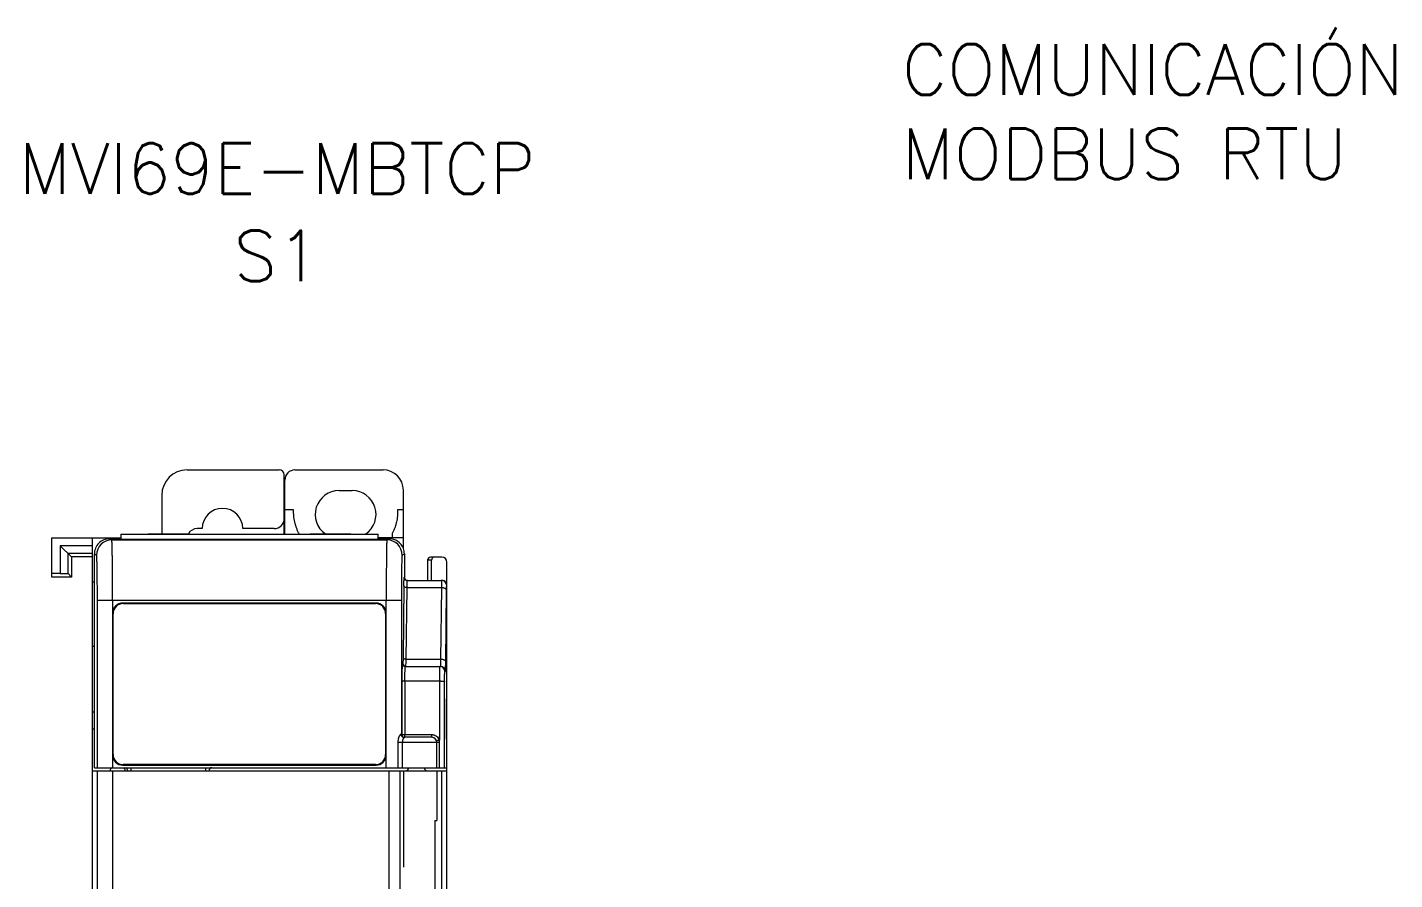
# Model space of a CAD drawing. Extents: x 1922 to 2807, y 4180 to 4531.
# Drawn here: x 1921.7 to 2191.6, y 4362.5 to 4530.8 of the extents above; entities that cross this region are included whole.
import ezdxf
from ezdxf.enums import TextEntityAlignment as Align

# ---------------------------------------------------------------- set-up
doc = ezdxf.new("R2010")
doc.units = 0
doc.header["$LTSCALE"] = 0.1
doc.header["$MEASUREMENT"] = 0
doc.set_wipeout_variables(frame=1)
doc.layers.add('FO-Texto', color=7, linetype='Continuous', lineweight=20)
doc.styles.add('ROMANS', font='romans.shx')

# ---------------------------------------------------------------- blocks, each defined once
blk = doc.blocks.new('A$C137eca53')
at = {"linetype": 'Continuous', "lineweight": 5}
blk.add_wipeout([(-17.9, -10.6), (-17.9, -6.7), (-11.1, -6.7), (-11.1, -6.35), (-11.1, -6.35), (-7.05, -6.35), (-7.05, -2.5), (-6.32, -0.73), (-4.55, 0), (4.55, 0), (4.9, -0.15), (5.05, -0.5), (5.05, -6.35), (5.1, -6.35), (5.1, -1), (5.39, -0.29), (6.1, 0), (14.8, 0), (16.21, -0.59), (16.8, -2), (16.8, -7.76), (16.87, -8.03), (16.9, -8.3), (16.9, -10.6), (16.99, -10.81), (17.18, -10.91), (19.19, -10.91), (19.19, -8.92), (19.28, -8.7), (19.49, -8.62), (20.6, -8.62), (20.95, -8.76), (21.1, -9.11), (21.1, -122.29), (20.95, -122.64), (20.6, -122.79), (19.19, -122.79), (19.19, -120.3), (16.8, -120.3), (16.8, -129.7), (16.21, -131.11), (14.8, -131.7), (14.1, -131.7), (14.1, -127), (14, -126.31), (13.71, -125.7), (8.49, -125.7), (8.2, -126.31), (8.1, -127), (8.1, -131.7), (6.1, -131.7), (5.39, -131.41), (5.1, -130.7), (5.1, -124.7), (5.05, -124.7), (5.05, -131.2), (4.9, -131.55), (4.55, -131.7), (-4.55, -131.7), (-6.32, -130.97), (-7.05, -129.2), (-7.05, -124.7), (-17.9, -124.7), (-17.9, -120.8), (-15.95, -120.8), (-15.95, -122.8), (-13.9, -122.8), (-13.9, -8.6), (-15.95, -8.6), (-15.95, -10.6)], dxfattribs=at)
at = {"color": 7, "linetype": 'Continuous', "lineweight": 5}
for p, q in [((-4.55, 0), (4.55, 0)), ((6.1, 0), (14.8, 0)), ((5.05, -6.31), (5.05, -0.5)), ((5.1, -6.31), (5.1, -1)), ((-7.05, -2.5), (-7.05, -6.31)), ((10.45, -2.05), (11.75, -2.05)), ((16.8, -7.76), (16.8, -2)), ((5.97, -3.95), (5.1, -3.95)), ((16.8, -3.95), (16.23, -3.95)), ((-17.9, -10.6), (-17.9, -6.7)), ((-17.9, -6.7), (-11.1, -6.7)), ((-13.9, -6.7), (-13.9, -123.4)), ((-11.1, -6.35), (-11.1, -6.85)), ((-11.1, -6.35), (14.3, -6.35)), ((-8.4, -6.31), (-4.4, -6.31)), ((-3.05, -5.8), (-3.55, -5.8)), ((4.05, -5.8), (0.95, -5.8)), ((7.6, -6.31), (11.6, -6.31)), ((14.3, -6.85), (14.3, -6.35)), ((16.8, -6.7), (14.3, -6.7)), ((15.7, -6.29), (15.7, -6.7)), ((-17.06, -7.49), (-17.06, -10.22)), ((-17.06, -7.49), (-15.95, -8.6)), ((-13.9, -7.49), (-17.06, -7.49)), ((-11.98, -6.91), (-12.2, -6.8)), ((-11.1, -6.8), (-12.2, -6.8)), ((-11.98, -6.91), (15.18, -6.91)), ((-11.1, -6.85), (14.3, -6.85)), ((15.4, -6.8), (14.3, -6.8)), ((15.4, -6.8), (15.18, -6.91)), ((-16.29, -10.23), (-16.29, -8.26)), ((-13.9, -8.26), (-16.29, -8.26)), ((-15.95, -8.6), (-15.95, -10.58)), ((-13.9, -8.6), (-15.95, -8.6)), ((-13.7, -29.4), (-13.7, -8.3)), ((-13.7, -8.3), (-13.48, -8.41)), ((-11.92, -9.19), (-11.92, -8.98)), ((15.12, -8.98), (15.12, -9.19)), ((16.68, -8.41), (16.9, -8.3)), ((16.9, -8.3), (16.9, -10.6)), ((19.19, -8.92), (19.19, -10.9)), ((19.57, -8.92), (19.19, -8.92)), ((20.6, -8.62), (19.49, -8.62)), ((19.57, -10.9), (19.57, -8.92)), ((21.1, -122.29), (21.1, -9.11)), ((-17.06, -10.22), (-17.9, -10.22)), ((-15.95, -10.6), (-17.9, -10.6)), ((-17.06, -10.22), (-16.29, -10.23)), ((-16.29, -10.23), (-15.95, -10.58)), ((-11.91, -10.35), (-11.91, -10.32)), ((-11.9, -11.09), (-11.91, -10.35)), ((15.11, -9.99), (15.11, -10.32)), ((16.9, -10.6), (16.88, -10.61)), ((-13.7, -11.1), (-13.9, -11.1)), ((16.86, -11.46), (16.77, -18.51)), ((17.07, -18.68), (17.16, -11.63)), ((20.57, -11.63), (17.16, -11.63)), ((17.18, -10.91), (20.58, -10.91)), ((20.57, -11.63), (20.48, -18.68)), ((20.6, -10.9), (20.58, -10.91)), ((20.98, -18.96), (21.07, -11.91)), ((21.1, -11.1), (21, -11.1)), ((21.1, -11.4), (21.08, -11.41)), ((-13.4, -29.4), (-13.4, -12.91)), ((16.6, -12.91), (-13.4, -12.91)), ((-11.9, -12.91), (-11.9, -29.4)), ((14.1, -13.15), (-10.9, -13.15)), ((-10.85, -13.2), (14.05, -13.2)), ((15.1, -29.4), (15.1, -12.91)), ((16.6, -12.91), (16.6, -26.1)), ((-11.85, -28.1), (-11.85, -14.2)), ((15.05, -14.2), (15.05, -28.1)), ((-13.7, -17.45), (-13.9, -17.45)), ((17.07, -18.68), (20.48, -18.68)), ((16.69, -19.1), (16.75, -19.1)), ((16.99, -19.4), (20.45, -19.4)), ((17.05, -19.4), (17.06, -19.31)), ((17.06, -19.31), (17.07, -19.06)), ((20.39, -19.4), (20.38, -19.47)), ((20.95, -19.9), (20.89, -19.9)), ((20.95, -19.9), (20.96, -19.84)), ((16.65, -20.81), (16.64, -26.1)), ((16.95, -20.84), (16.94, -26.13)), ((16.95, -20.84), (20.37, -20.84)), ((20.37, -20.84), (20.36, -26.67)), ((20.85, -29.4), (20.87, -20.91)), ((21.03, -22.6), (21.03, -26.6)), ((21.03, -22.6), (21.07, -22.6)), ((21.07, -26.6), (21.07, -22.6)), ((-13.9, -23.9), (-13.7, -23.9)), ((-13.7, -25.6), (-13.9, -25.6)), ((16.26, -26.9), (16.26, -29.4)), ((20.1, -26.9), (16.26, -26.9)), ((16.57, -26.1), (16.64, -26.1)), ((16.7, -29.4), (16.7, -26.9)), ((16.87, -26.4), (16.82, -26.47)), ((19.6, -26.4), (16.87, -26.4)), ((16.94, -26.4), (16.94, -26.13)), ((16.94, -26.13), (19.6, -26.13)), ((19.6, -26.4), (19.6, -26.13)), ((20.1, -29.4), (20.1, -26.9)), ((20.38, -29.4), (20.38, -26.93)), ((21.07, -26.6), (21.03, -26.6)), ((-13.7, -29.4), (21.1, -29.4)), ((-10.9, -29.15), (14.1, -29.15)), ((14.05, -29.1), (-10.85, -29.1)), ((-10.1, -29.4), (-10.1, -29.7)), ((-2.7, -29.7), (-2.7, -29.4)), ((-13.9, -29.7), (21.1, -29.7)), ((-13.4, -123.91), (-13.4, -29.7)), ((-11.9, -29.7), (-11.9, -124.14)), ((15.4, -118.2), (15.4, -29.7)), ((16.45, -29.7), (16.45, -118.2)), ((16.84, -39.21), (16.84, -29.7)), ((20.1, -29.7), (20.1, -34.6)), ((20.6, -120.3), (20.6, -29.7)), ((19.92, -34.6), (19.92, -116.2)), ((19.92, -34.6), (20.1, -34.6))]:
    blk.add_line(p, q, dxfattribs=at)
for centre, radius, start, end in [((14.8, -2), 2, 0, 90), ((-4.55, -2.5), 2.5, 90, 180), ((4.55, -0.5), 0.5, 0, 90), ((6.1, -1), 1, 90, 180), ((10.45, -4.4), 2.35, 90, 235.1773), ((11.75, -4.4), 2.35, 304.8225, 90), ((-1.05, -5.8), 2, 0, 180), ((4.05, -4.8), 1, 270, 0), ((-3.55, -6.8), 1, 90, 150.7507), ((-12.2, -8.3), 1.5, 89.9941, 179.9963), ((-11.98, -8.41), 1.5, 90.0133, 179.9941), ((15.18, -8.41), 1.5, 0.0052, 89.9864), ((-300.54, -12.12), 288.63, 0.3572, 0.5822), ((271.17, -11.83), 256.06, 179.4076, 179.5862), ((19.49, -8.92), 0.3, 90, 180), ((20.6, -9.11), 0.5, 0, 90), ((435.22, -12.88), 420.12, 179.6511, 180.0043), ((17.18, -10.61), 0.3, 180.0076, 269.9859), ((-451.52, -12.91), 439.62, 0.0001, 0.2375), ((20.58, -11.41), 0.5, 0.0071, 89.9856), ((-10.9, -14.15), 1, 90, 180.2046), ((-10.85, -14.2), 1, 90, 180), ((14.05, -14.2), 1, 0, 90), ((14.1, -14.15), 1, 359.7572, 90), ((-23.27, -18.32), 40.34, 358.9453, 359.4943), ((16.99, -19.1), 0.3, 179.9963, 269.9952), ((17.05, -19.1), 0.3, 180.0785, 269.9991), ((20.39, -19.9), 0.5, 0.0014, 89.9226), ((20.45, -19.9), 0.5, 359.9955, 89.9954), ((16.9, -26.1), 0.298, 179.9923, 269.9793), ((16.94, -26.1), 0.3, 179.9993, 269.9977), ((19.6, -26.9), 0.5, 0, 90), ((19.61, -26.94), 0.793, 19.6677, 37.4136), ((-10.9, -28.15), 1, 179.7697, 270), ((-10.85, -28.1), 1, 180, 270), ((14.05, -28.1), 1, 270, 360), ((14.1, -28.15), 1, 270, 0.2819), ((-11.4, -29.87), 0.769, 141.8481, 167.3196), ((-11.4, -29.87), 0.769, 12.6804, 38.1519), ((-10.7, -29.7), 0.3, 0, 67.5), ((-2.1, -29.7), 0.3, 90, 180), ((17.02, -29.4), 0.3, 270, 0), ((19.17, -29.4), 0.3, 180, 247.5)]:
    blk.add_arc(centre, radius, start, end, dxfattribs=at)
for centre, major_axis, ratio, start_param, end_param in [((15.4, -8.3), (1.34, 0.67), 0.99981, -0.096361, 1.107103), ((15.4, -8.3), (-1.34, -0.67), 0.99981, 2.678052, 3.045231), ((19.87, -8.92), (0.3, 0), 0.999848, 7.853982, 9.424778), ((17.2, -10.6), (0.268, 0.134), 0.99981, 2.678052, 4.248696), ((20.6, -11.4), (-0.447, -0.224), 0.99981, 3.32181, 4.248696), ((20.6, -11.4), (0.447, 0.224), 0.99981, -0.463541, 0.180217)]:
    blk.add_ellipse(centre, major_axis=major_axis, ratio=ratio, start_param=start_param, end_param=end_param, dxfattribs=at)
for points, knots in [([(6.5, -6.29), (6.45, -6.2), (6.36, -6.01), (6.25, -5.73), (6.16, -5.44), (6.08, -5.14), (6.02, -4.85), (5.97, -4.45), (5.96, -4.15), (5.97, -3.95)], [0, 0, 0, 0, 0.127708, 0.254328, 0.380026, 0.504912, 0.629177, 0.753048, 1, 1, 1, 1]), ([(16.23, -3.95), (16.24, -4.15), (16.23, -4.45), (16.18, -4.85), (16.12, -5.14), (16.05, -5.44), (15.95, -5.73), (15.84, -6.01), (15.75, -6.2), (15.7, -6.29)], [0, 0, 0, 0, 0.246944, 0.370809, 0.495073, 0.619962, 0.745664, 0.872289, 1, 1, 1, 1]), ([(-11.92, -8.98), (-11.92, -8.83), (-11.92, -8.61), (-11.93, -8.32), (-11.93, -8.12), (-11.94, -7.94), (-11.94, -7.77), (-11.94, -7.61), (-11.95, -7.47), (-11.95, -7.34), (-11.95, -7.23), (-11.96, -7.15), (-11.96, -7.09), (-11.96, -7.06), (-11.96, -7.02), (-11.97, -7), (-11.97, -6.97), (-11.97, -6.95), (-11.97, -6.93), (-11.97, -6.92), (-11.98, -6.92), (-11.98, -6.91), (-11.98, -6.91), (-11.98, -6.91), (-11.98, -6.91)], [0, 0, 0, 0, 0.220848, 0.32252, 0.417952, 0.506883, 0.589081, 0.664312, 0.732348, 0.792993, 0.846102, 0.891528, 0.911317, 0.929132, 0.944961, 0.958798, 0.970639, 0.98048, 0.988319, 0.994158, 0.996333, 0.998017, 0.999226, 1, 1, 1, 1]), ([(15.18, -6.91), (15.18, -6.91), (15.18, -6.91), (15.18, -6.91), (15.18, -6.92), (15.17, -6.92), (15.17, -6.93), (15.17, -6.95), (15.17, -6.97), (15.17, -7), (15.16, -7.02), (15.16, -7.06), (15.16, -7.09), (15.16, -7.15), (15.15, -7.23), (15.15, -7.34), (15.15, -7.47), (15.14, -7.61), (15.14, -7.77), (15.14, -7.94), (15.13, -8.12), (15.13, -8.32), (15.12, -8.61), (15.12, -8.83), (15.12, -8.98)], [0, 0, 0, 0, 0.000774, 0.001982, 0.003667, 0.005842, 0.011681, 0.01952, 0.029361, 0.041202, 0.05504, 0.070869, 0.088685, 0.108474, 0.153902, 0.207012, 0.267659, 0.335696, 0.410928, 0.493126, 0.582057, 0.677489, 0.779159, 1, 1, 1, 1]), ([(-13.4, -12.91), (-13.4, -12.62), (-13.4, -12.19), (-13.4, -11.61), (-13.41, -11.2), (-13.41, -10.81), (-13.41, -10.43), (-13.42, -10.08), (-13.42, -9.75), (-13.43, -9.46), (-13.43, -9.23), (-13.44, -9.07), (-13.44, -8.96), (-13.45, -8.86), (-13.45, -8.77), (-13.45, -8.69), (-13.46, -8.62), (-13.46, -8.56), (-13.46, -8.51), (-13.47, -8.48), (-13.47, -8.47), (-13.47, -8.45), (-13.47, -8.44), (-13.47, -8.43), (-13.47, -8.42), (-13.48, -8.41), (-13.48, -8.41), (-13.48, -8.41)], [0, 0, 0, 0, 0.193908, 0.288591, 0.380476, 0.468739, 0.552559, 0.631129, 0.703673, 0.769515, 0.828011, 0.854337, 0.878635, 0.900844, 0.920908, 0.938786, 0.954437, 0.967819, 0.978896, 0.983563, 0.987646, 0.991145, 0.994061, 0.996393, 0.998147, 0.999334, 1, 1, 1, 1]), ([(16.68, -8.41), (16.68, -8.41), (16.68, -8.41), (16.67, -8.42), (16.67, -8.43), (16.67, -8.44), (16.67, -8.45), (16.67, -8.47), (16.67, -8.48), (16.66, -8.51), (16.66, -8.56), (16.66, -8.62), (16.65, -8.69), (16.65, -8.77), (16.65, -8.86), (16.64, -8.96), (16.64, -9.07), (16.63, -9.23), (16.63, -9.46), (16.62, -9.75), (16.62, -10.08), (16.61, -10.43), (16.61, -10.81), (16.61, -11.2), (16.6, -11.61), (16.6, -12.19), (16.6, -12.62), (16.6, -12.91)], [0, 0, 0, 0, 0.000666, 0.001851, 0.003603, 0.005934, 0.008847, 0.012344, 0.016425, 0.02109, 0.032166, 0.04555, 0.061205, 0.079087, 0.099156, 0.121367, 0.145665, 0.17199, 0.230484, 0.296325, 0.368871, 0.447444, 0.531269, 0.619531, 0.711414, 0.806094, 1, 1, 1, 1]), ([(16.86, -11.46), (16.86, -11.4), (16.86, -11.28), (16.86, -11.14), (16.86, -11.03), (16.86, -10.96), (16.87, -10.9), (16.87, -10.84), (16.87, -10.79), (16.87, -10.74), (16.87, -10.7), (16.87, -10.68), (16.88, -10.66), (16.88, -10.64), (16.88, -10.63), (16.88, -10.63), (16.88, -10.62), (16.88, -10.61), (16.88, -10.61), (16.88, -10.61), (16.88, -10.61)], [0, 0, 0, 0, 0.217545, 0.413663, 0.502583, 0.584974, 0.660569, 0.729105, 0.790328, 0.844039, 0.89005, 0.928176, 0.944228, 0.958258, 0.970258, 0.980227, 0.988161, 0.994067, 0.99797, 1, 1, 1, 1]), ([(17.16, -11.63), (17.14, -11.63), (17.1, -11.63), (17.04, -11.62), (16.99, -11.6), (16.95, -11.58), (16.91, -11.56), (16.88, -11.53), (16.86, -11.5), (16.86, -11.47), (16.86, -11.46)], [0, 0, 0, 0, 0.155385, 0.307511, 0.451848, 0.585479, 0.706506, 0.81452, 0.911059, 1, 1, 1, 1]), ([(17.16, -11.63), (17.16, -11.58), (17.16, -11.48), (17.16, -11.34), (17.16, -11.23), (17.17, -11.15), (17.17, -11.11), (17.17, -11.06), (17.17, -11.02), (17.17, -10.99), (17.17, -10.96), (17.18, -10.94), (17.18, -10.93), (17.18, -10.92), (17.18, -10.92), (17.18, -10.91), (17.18, -10.91), (17.18, -10.91), (17.18, -10.91)], [0, 0, 0, 0, 0.217153, 0.413238, 0.584751, 0.66035, 0.72886, 0.790067, 0.843756, 0.889716, 0.927782, 0.957866, 0.969892, 0.979898, 0.987882, 0.993849, 0.997834, 1, 1, 1, 1]), ([(20.58, -10.91), (20.58, -10.91), (20.58, -10.91), (20.58, -10.91), (20.58, -10.91), (20.58, -10.92), (20.58, -10.92), (20.58, -10.93), (20.58, -10.94), (20.58, -10.95), (20.58, -10.97), (20.58, -10.99), (20.58, -11.02), (20.57, -11.06), (20.57, -11.11), (20.57, -11.15), (20.57, -11.21), (20.57, -11.27), (20.57, -11.36), (20.57, -11.48), (20.57, -11.58), (20.57, -11.63)], [0, 0, 0, 0, 0.000701, 0.001864, 0.00569, 0.011556, 0.019469, 0.029423, 0.041411, 0.055422, 0.071446, 0.109492, 0.155456, 0.209169, 0.270416, 0.338981, 0.414648, 0.497199, 0.586333, 0.782622, 1, 1, 1, 1]), ([(21.07, -11.91), (21.07, -11.89), (21.06, -11.86), (21.03, -11.8), (20.98, -11.75), (20.92, -11.71), (20.84, -11.68), (20.76, -11.65), (20.66, -11.64), (20.6, -11.63), (20.57, -11.63)], [0, 0, 0, 0, 0.088915, 0.18538, 0.293295, 0.414254, 0.547907, 0.692338, 0.844576, 1, 1, 1, 1]), ([(21.07, -11.91), (21.07, -11.88), (21.07, -11.81), (21.07, -11.71), (21.07, -11.63), (21.07, -11.58), (21.07, -11.55), (21.07, -11.51), (21.08, -11.49), (21.08, -11.46), (21.08, -11.45), (21.08, -11.43), (21.08, -11.42), (21.08, -11.42), (21.08, -11.41), (21.08, -11.41), (21.08, -11.41), (21.08, -11.41), (21.08, -11.41)], [0, 0, 0, 0, 0.217235, 0.4134, 0.584986, 0.660615, 0.729149, 0.790373, 0.844073, 0.890034, 0.928091, 0.958156, 0.970167, 0.980153, 0.98811, 0.994038, 0.99796, 1, 1, 1, 1]), ([(16.77, -18.51), (16.77, -18.55), (16.77, -18.63), (16.77, -18.75), (16.77, -18.84), (16.76, -18.9), (16.76, -18.94), (16.76, -18.98), (16.76, -19.01), (16.76, -19.04), (16.76, -19.06), (16.76, -19.07), (16.76, -19.08), (16.76, -19.09), (16.75, -19.09), (16.75, -19.1), (16.75, -19.1), (16.75, -19.1), (16.75, -19.1)], [0, 0, 0, 0, 0.219039, 0.416593, 0.589077, 0.66495, 0.733586, 0.794768, 0.848275, 0.893892, 0.93145, 0.96086, 0.972486, 0.98205, 0.989546, 0.994981, 0.99839, 1, 1, 1, 1]), ([(16.77, -18.51), (16.77, -18.52), (16.78, -18.54), (16.8, -18.58), (16.82, -18.6), (16.86, -18.63), (16.91, -18.65), (16.96, -18.67), (17.01, -18.67), (17.05, -18.68), (17.07, -18.68)], [0, 0, 0, 0, 0.088913, 0.185374, 0.293288, 0.414248, 0.547902, 0.692335, 0.844576, 1, 1, 1, 1]), ([(20.48, -18.68), (20.48, -18.73), (20.48, -18.83), (20.48, -18.97), (20.47, -19.08), (20.47, -19.16), (20.47, -19.21), (20.47, -19.25), (20.47, -19.29), (20.46, -19.32), (20.46, -19.35), (20.46, -19.37), (20.46, -19.38), (20.46, -19.39), (20.45, -19.4), (20.45, -19.4), (20.45, -19.4), (20.45, -19.4)], [0, 0, 0, 0, 0.218845, 0.416237, 0.588588, 0.664406, 0.732996, 0.794142, 0.847625, 0.893229, 0.930792, 0.96023, 0.981482, 0.989034, 0.994554, 0.998103, 1, 1, 1, 1]), ([(20.48, -18.68), (20.52, -18.68), (20.58, -18.68), (20.67, -18.7), (20.76, -18.72), (20.83, -18.76), (20.9, -18.8), (20.94, -18.85), (20.97, -18.9), (20.98, -18.94), (20.98, -18.96)], [0, 0, 0, 0, 0.155389, 0.307521, 0.451858, 0.585485, 0.70651, 0.814522, 0.91106, 1, 1, 1, 1]), ([(16.69, -19.1), (16.69, -19.1), (16.69, -19.1), (16.69, -19.1), (16.68, -19.11), (16.68, -19.12), (16.68, -19.13), (16.68, -19.15), (16.68, -19.17), (16.68, -19.2), (16.68, -19.23), (16.67, -19.26), (16.67, -19.31), (16.67, -19.38), (16.67, -19.48), (16.67, -19.59), (16.66, -19.71), (16.66, -19.85), (16.66, -19.99), (16.66, -20.14), (16.66, -20.3), (16.66, -20.52), (16.65, -20.69), (16.65, -20.81)], [0, 0, 0, 0, 0.000536, 0.001522, 0.005137, 0.011024, 0.01919, 0.02963, 0.042332, 0.05728, 0.074447, 0.09379, 0.115264, 0.16443, 0.221587, 0.286261, 0.357886, 0.435892, 0.519667, 0.608545, 0.701855, 0.798836, 1, 1, 1, 1]), ([(16.95, -20.84), (16.95, -20.75), (16.96, -20.56), (16.96, -20.33), (16.96, -20.15), (16.96, -20.03), (16.96, -19.92), (16.97, -19.82), (16.97, -19.72), (16.97, -19.64), (16.97, -19.58), (16.97, -19.54), (16.98, -19.51), (16.98, -19.48), (16.98, -19.46), (16.98, -19.44), (16.98, -19.43), (16.98, -19.42), (16.98, -19.41), (16.99, -19.4), (16.99, -19.4), (16.99, -19.4), (16.99, -19.4)], [0, 0, 0, 0, 0.2011, 0.391327, 0.480187, 0.56395, 0.641945, 0.713558, 0.778222, 0.83537, 0.884528, 0.905999, 0.925341, 0.94251, 0.957463, 0.970171, 0.980621, 0.988803, 0.994712, 0.998369, 0.999394, 1, 1, 1, 1]), ([(20.38, -19.47), (20.38, -19.5), (20.38, -19.56), (20.38, -19.68), (20.37, -19.82), (20.37, -20.06), (20.37, -20.4), (20.37, -20.69), (20.37, -20.84)], [0, 0, 0, 0, 0.061297, 0.145256, 0.250208, 0.373862, 0.666877, 1, 1, 1, 1]), ([(20.87, -20.91), (20.87, -20.84), (20.87, -20.71), (20.87, -20.55), (20.87, -20.42), (20.87, -20.34), (20.87, -20.26), (20.87, -20.19), (20.88, -20.12), (20.88, -20.07), (20.88, -20.02), (20.88, -19.99), (20.88, -19.97), (20.88, -19.96), (20.88, -19.94), (20.88, -19.93), (20.88, -19.92), (20.88, -19.91), (20.89, -19.91), (20.89, -19.9), (20.89, -19.9), (20.89, -19.9), (20.89, -19.9)], [0, 0, 0, 0, 0.200964, 0.391456, 0.480407, 0.564172, 0.642148, 0.71373, 0.778337, 0.835483, 0.88471, 0.906212, 0.925562, 0.942713, 0.957644, 0.970337, 0.980778, 0.98895, 0.994846, 0.998471, 0.999462, 1, 1, 1, 1]), ([(20.96, -19.84), (20.96, -19.82), (20.96, -19.77), (20.97, -19.67), (20.97, -19.49), (20.98, -19.24), (20.98, -19.06), (20.98, -18.96)], [0, 0, 0, 0, 0.063849, 0.146892, 0.367675, 0.655358, 1, 1, 1, 1]), ([(16.65, -20.81), (16.65, -20.81), (16.66, -20.81), (16.66, -20.81), (16.67, -20.82), (16.68, -20.82), (16.69, -20.82), (16.71, -20.83), (16.75, -20.83), (16.79, -20.84), (16.86, -20.84), (16.92, -20.84), (16.95, -20.84)], [0, 0, 0, 0, 0.013411, 0.032832, 0.059851, 0.094901, 0.138001, 0.188839, 0.311996, 0.4604, 0.628858, 1, 1, 1, 1]), ([(20.37, -20.84), (20.4, -20.84), (20.46, -20.84), (20.55, -20.85), (20.64, -20.85), (20.7, -20.86), (20.75, -20.87), (20.78, -20.87), (20.8, -20.88), (20.83, -20.88), (20.84, -20.89), (20.85, -20.89), (20.86, -20.9), (20.87, -20.9), (20.87, -20.9), (20.87, -20.91)], [0, 0, 0, 0, 0.188607, 0.370965, 0.539304, 0.687679, 0.752718, 0.810928, 0.861828, 0.90497, 0.940046, 0.967092, 0.977728, 0.986584, 1, 1, 1, 1]), ([(16.57, -26.1), (16.57, -26.1), (16.55, -26.1), (16.53, -26.12), (16.51, -26.14), (16.48, -26.16), (16.46, -26.19), (16.43, -26.24), (16.4, -26.28), (16.37, -26.34), (16.35, -26.4), (16.32, -26.46), (16.31, -26.53), (16.28, -26.63), (16.27, -26.75), (16.26, -26.85), (16.26, -26.9)], [0, 0, 0, 0, 0.019245, 0.045227, 0.078689, 0.119757, 0.168205, 0.223799, 0.286155, 0.354285, 0.427081, 0.503537, 0.58288, 0.664358, 0.831029, 1, 1, 1, 1]), ([(16.57, -26.1), (16.57, -26.14), (16.59, -26.22), (16.65, -26.32), (16.75, -26.38), (16.83, -26.4), (16.87, -26.4)], [0, 0, 0, 0, 0.252205, 0.50306, 0.75218, 1, 1, 1, 1]), ([(16.64, -26.1), (16.64, -26.1), (16.65, -26.1), (16.65, -26.11), (16.66, -26.11), (16.67, -26.11), (16.68, -26.12), (16.7, -26.12), (16.74, -26.12), (16.78, -26.13), (16.83, -26.13), (16.89, -26.13), (16.92, -26.13), (16.94, -26.13)], [0, 0, 0, 0, 0.01224, 0.030922, 0.057489, 0.09228, 0.135262, 0.186085, 0.309435, 0.458246, 0.627302, 0.810546, 1, 1, 1, 1]), ([(16.82, -26.47), (16.8, -26.5), (16.77, -26.56), (16.74, -26.64), (16.72, -26.71), (16.71, -26.77), (16.7, -26.84), (16.7, -26.88), (16.7, -26.9)], [0, 0, 0, 0, 0.194219, 0.438336, 0.572826, 0.712629, 0.855745, 1, 1, 1, 1]), ([(19.6, -26.13), (19.62, -26.13), (19.7, -26.14), (19.78, -26.15), (19.83, -26.17)], [0, 0, 0, 0, 0.249748, 1, 1, 1, 1]), ([(19.83, -26.17), (19.91, -26.2), (20.06, -26.27), (20.19, -26.39), (20.24, -26.46)], [0, 0, 0, 0, 0.500394, 1, 1, 1, 1]), ([(20.1, -26.74), (20.09, -26.74), (20.09, -26.74), (20.08, -26.74), (20.08, -26.74), (20.07, -26.74), (20.07, -26.74), (20.07, -26.74)], [0, 0, 0, 0, 0.385053, 0.67504, 0.785307, 0.873936, 1, 1, 1, 1]), ([(20.36, -26.67), (20.33, -26.68), (20.28, -26.7), (20.21, -26.72), (20.15, -26.73), (20.12, -26.74), (20.1, -26.74), (20.1, -26.74)], [0, 0, 0, 0, 0.313968, 0.601148, 0.835606, 0.927491, 1, 1, 1, 1]), ([(20.38, -26.93), (20.36, -26.93), (20.33, -26.93), (20.28, -26.93), (20.23, -26.93), (20.19, -26.92), (20.16, -26.92), (20.15, -26.92), (20.13, -26.92), (20.12, -26.91), (20.11, -26.91), (20.11, -26.91), (20.1, -26.9), (20.1, -26.9), (20.1, -26.9), (20.1, -26.9)], [0, 0, 0, 0, 0.19336, 0.379257, 0.549755, 0.698289, 0.762886, 0.820315, 0.87006, 0.91179, 0.945362, 0.970767, 0.980507, 0.988421, 1, 1, 1, 1]), ([(20.38, -26.93), (20.38, -26.91), (20.38, -26.82), (20.37, -26.74), (20.36, -26.67)], [0, 0, 0, 0, 0.250127, 1, 1, 1, 1])]:
    blk.add_open_spline(points, degree=3, knots=knots, dxfattribs=at)

msp = doc.modelspace()

# ---------------------------------------------------------------- block references
at = {"color": 1, "xscale": 2.000000000016772, "yscale": 2.000000000016772, "zscale": 2.000000000016772}
msp.add_blockref('A$C137eca53', (1962.28, 4443.43), dxfattribs=at)

# ---------------------------------------------------------------- texts
at = {"color": 7, "linetype": 'Continuous', "lineweight": 25, "style": 'ROMANS'}
for s, p in [('MVI69E-MBTCP', (1970.94, 4502.91, -45.65)), ('S1', (1970.94, 4485.67, -45.65))]:
    msp.add_text(s, height=10, dxfattribs=at).set_placement(p, align=Align.MIDDLE_CENTER)
at = {"layer": 'FO-Texto', "color": 7, "lineweight": 25, "insert": (2094.28, 4527.47), "char_height": 10, "width": 160.3455, "attachment_point": 1, "style": 'ROMANS'}
msp.add_mtext('COMUNICACIÓN MODBUS RTU', dxfattribs=at)

doc.saveas('drawing.dxf')
